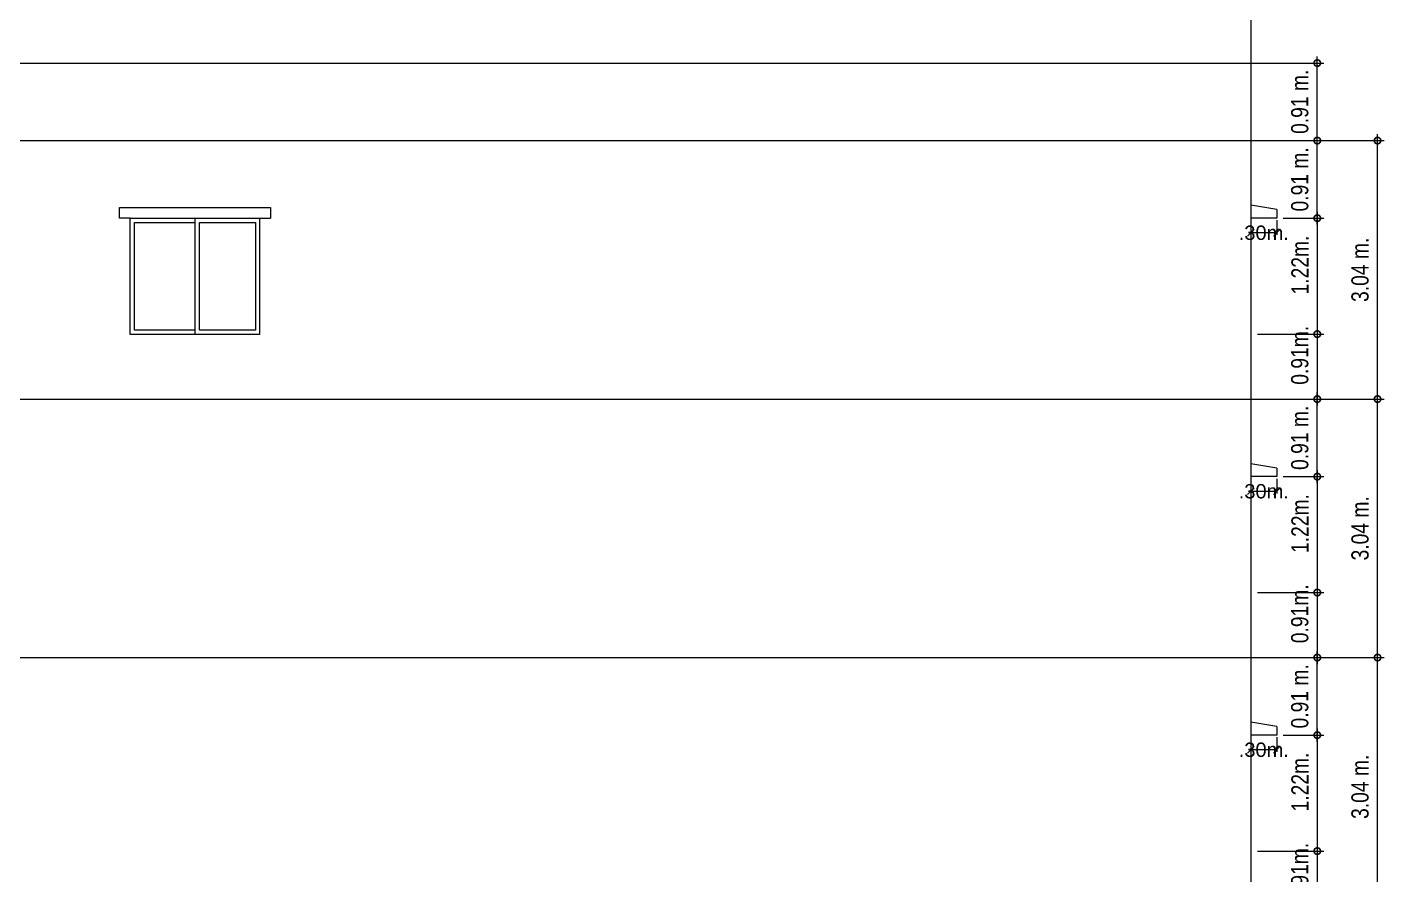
# Model space of a CAD drawing. Header units: inches. Extents: x -3410734 to 406749, y -209950 to -6742.
# Drawn here: x -3407583 to -3406953, y -80469 to -80076 of the extents above; entities that cross this region are included whole.
import ezdxf

# ---------------------------------------------------------------- set-up
doc = ezdxf.new("R2010")
doc.units = ezdxf.units.IN
doc.header["$LTSCALE"] = 30
doc.header["$MEASUREMENT"] = 0
doc.header["$PDMODE"] = 3
doc.layers.get('0').update_dxf_attribs({"color": 230, "lineweight": 30})
doc.layers.get('Defpoints').update_dxf_attribs({"lineweight": 30})
for name, color, linetype, lineweight in [('DIM', 136, 'Continuous', 30), ('WALL', 7, 'Continuous', 30), ('WALL1', 90, 'Continuous', 30), ('WINDOW', 5, 'Continuous', 30)]:
    doc.layers.add(name, color=color, linetype=linetype, lineweight=lineweight)
doc.styles.get("Standard").update_dxf_attribs({"font": 'arial.ttf'})
doc.styles.add('style H', font='arial.ttf', dxfattribs={"width": 0.8, "height": 8})
doc.styles.add('STYLE1', font='GOTHIC.TTF', dxfattribs={"width": 0.8, "height": 7})
doc.dimstyles.get("Standard").update_dxf_attribs({"dimtxt": 10, "dimasz": 3, "dimexe": 1, "dimexo": 1, "dimgap": 0.5, "dimtad": 0, "dimtoh": 1, "dimdec": 0, "dimrnd": 0.125, "dimzin": 0, "dimdsep": 46, "dimlunit": 3, "dimtxsty": 'Standard', "dimblk": 'OBLIQUE', "dimcen": 0, "dimclrd": 117, "dimclre": 105, "dimclrt": 7, "dimadec": 0, "dimazin": 0, "dimtfac": 1, "dimtdec": 0, "dimtofl": 0, "dimtmove": 0, "dimatfit": 3, "dimfxl": 1, "dimtolj": 1, "dimtzin": 0, "dimarcsym": 0})
doc.dimstyles.new('STYLE1', dxfattribs={"dimtxt": 7, "dimasz": 4, "dimexe": 3, "dimexo": 3, "dimgap": 1, "dimtad": 1, "dimdec": 1, "dimzin": 3, "dimdsep": 46, "dimlunit": 4, "dimtxsty": 'STYLE1', "dimsah": 1, "dimcen": 8, "dimdle": 3, "dimclrd": 256, "dimclre": 256, "dimclrt": 198, "dimadec": 0, "dimazin": 0, "dimtfac": 1, "dimtdec": 4, "dimtmove": 1, "dimatfit": 3, "dimfxl": 1, "dimtolj": 1, "dimtzin": 0, "dimarcsym": 0})

# ---------------------------------------------------------------- blocks, each defined once
blk = doc.blocks.new('_OBLIQUE')
at = {"color": 0, "linetype": 'ByBlock'}
blk.add_line((-0.5, -0.5), (0.5, 0.5), dxfattribs=at)
blk = doc.blocks.new('*D27')
at = {"layer": 'Defpoints', "color": 0, "lineweight": 20, "transparency": 16777216}
for p in [(-3407015.25, -80284.62), (-3407003.25, -80284.62), (-3407015.25, -80291.45)]:
    blk.add_point(p, dxfattribs=at)
at = {"layer": 'WALL', "color": 105, "lineweight": -2, "transparency": 16777216}
for p, q in [((-3407015.25, -80285.62), (-3407015.25, -80292.45)), ((-3407003.25, -80285.62), (-3407003.25, -80292.45))]:
    blk.add_line(p, q, dxfattribs=at)
at = {"layer": 'WALL', "color": 117, "lineweight": -2, "transparency": 16777216}
blk.add_line((-3407003.25, -80291.45), (-3407015.25, -80291.45), dxfattribs=at)
at = {"layer": 'WALL', "color": 117, "lineweight": -2, "transparency": 16777216, "xscale": 3, "yscale": 3, "zscale": 3, "rotation": 180}
blk.add_blockref('_OBLIQUE', (-3407015.25, -80291.45), dxfattribs=at)
at = {"layer": 'WALL', "color": 117, "lineweight": -2, "transparency": 16777216, "xscale": 3, "yscale": 3, "zscale": 3}
blk.add_blockref('_OBLIQUE', (-3407003.25, -80291.45), dxfattribs=at)
at = {"layer": 'WALL', "color": 7, "transparency": 16777216, "insert": (-3407009.25, -80291.45), "char_height": 10, "attachment_point": 5}
blk.add_mtext('\\A1;{\\H0.66667x;.30m.}', dxfattribs=at)
blk = doc.blocks.new('*D28')
at = {"layer": 'Defpoints', "color": 0, "lineweight": 20, "transparency": 16777216}
for p in [(-3407015.25, -80404.62), (-3407003.25, -80404.62), (-3407015.25, -80411.45)]:
    blk.add_point(p, dxfattribs=at)
at = {"layer": 'WALL', "color": 105, "lineweight": -2, "transparency": 16777216}
for p, q in [((-3407015.25, -80405.62), (-3407015.25, -80412.45)), ((-3407003.25, -80405.62), (-3407003.25, -80412.45))]:
    blk.add_line(p, q, dxfattribs=at)
at = {"layer": 'WALL', "color": 117, "lineweight": -2, "transparency": 16777216}
blk.add_line((-3407003.25, -80411.45), (-3407015.25, -80411.45), dxfattribs=at)
at = {"layer": 'WALL', "color": 117, "lineweight": -2, "transparency": 16777216, "xscale": 3, "yscale": 3, "zscale": 3, "rotation": 180}
blk.add_blockref('_OBLIQUE', (-3407015.25, -80411.45), dxfattribs=at)
at = {"layer": 'WALL', "color": 117, "lineweight": -2, "transparency": 16777216, "xscale": 3, "yscale": 3, "zscale": 3}
blk.add_blockref('_OBLIQUE', (-3407003.25, -80411.45), dxfattribs=at)
at = {"layer": 'WALL', "color": 7, "transparency": 16777216, "insert": (-3407009.25, -80411.45), "char_height": 10, "attachment_point": 5}
blk.add_mtext('\\A1;{\\H0.66667x;.30m.}', dxfattribs=at)
blk = doc.blocks.new('*D40')
at = {"layer": 'Defpoints', "color": 0, "lineweight": 20, "transparency": 16777216}
for p in [(-3407015.25, -80164.62), (-3407003.25, -80164.62), (-3407015.25, -80171.45)]:
    blk.add_point(p, dxfattribs=at)
at = {"layer": 'WALL', "color": 105, "lineweight": -2, "transparency": 16777216}
for p, q in [((-3407015.25, -80165.62), (-3407015.25, -80172.45)), ((-3407003.25, -80165.62), (-3407003.25, -80172.45))]:
    blk.add_line(p, q, dxfattribs=at)
at = {"layer": 'WALL', "color": 117, "lineweight": -2, "transparency": 16777216}
blk.add_line((-3407003.25, -80171.45), (-3407015.25, -80171.45), dxfattribs=at)
at = {"layer": 'WALL', "color": 117, "lineweight": -2, "transparency": 16777216, "xscale": 3, "yscale": 3, "zscale": 3, "rotation": 180}
blk.add_blockref('_OBLIQUE', (-3407015.25, -80171.45), dxfattribs=at)
at = {"layer": 'WALL', "color": 117, "lineweight": -2, "transparency": 16777216, "xscale": 3, "yscale": 3, "zscale": 3}
blk.add_blockref('_OBLIQUE', (-3407003.25, -80171.45), dxfattribs=at)
at = {"layer": 'WALL', "color": 7, "transparency": 16777216, "insert": (-3407009.25, -80171.45), "char_height": 10, "attachment_point": 5}
blk.add_mtext('\\A1;{\\H0.66667x;.30m.}', dxfattribs=at)
blk = doc.blocks.new('_DotSmall')
at = {"layer": 'DIM', "color": 0, "const_width": 0.5}
blk.add_lwpolyline([(-0.0625, 0, 1), (0.0625, 0, 1)], format="xyb", close=True, dxfattribs=at)
blk = doc.blocks.new('*D42')
at = {"layer": 'Defpoints', "color": 0, "ltscale": 0.5, "transparency": 16777216}
for p in [(-3407018.25, -80092.63), (-3406984.44, -80092.63), (-3407003.25, -80128.62)]:
    blk.add_point(p, dxfattribs=at)
at = {"layer": 'DIM', "lineweight": -2, "ltscale": 0.5, "transparency": 16777216}
for p, q in [((-3407015.25, -80092.63), (-3406981.44, -80092.63)), ((-3406984.44, -80131.62), (-3406984.44, -80089.63)), ((-3407000.25, -80128.62), (-3406981.44, -80128.62))]:
    blk.add_line(p, q, dxfattribs=at)
at = {"layer": 'DIM', "lineweight": -2, "ltscale": 0.5, "transparency": 16777216, "xscale": 6, "yscale": 6, "zscale": 6}
for p, rotation in [((-3406984.44, -80092.63), 90), ((-3406984.44, -80128.62), 270)]:
    blk.add_blockref('_DotSmall', p, dxfattribs=dict(at, rotation=rotation))
at = {"layer": 'DIM', "color": 7, "ltscale": 0.5, "transparency": 16777216, "insert": (-3406992.53, -80110.62), "char_height": 8, "attachment_point": 5, "rotation": 90, "style": 'style H'}
blk.add_mtext('\\A1;0.91 m.', dxfattribs=at)
blk = doc.blocks.new('_DotBlank')
at = {"color": 0, "linetype": 'ByBlock', "lineweight": -2}
blk.add_line((-0.5, 0), (-1, 0), dxfattribs=at)
blk.add_circle((0, 0), 0.5, dxfattribs=at)
blk = doc.blocks.new('*D55')
at = {"layer": 'Defpoints', "color": 0, "ltscale": 0.5, "transparency": 16777216}
for p in [(-3406985.33, -80368.62), (-3406956.48, -80368.62), (-3406983.99, -80488.62)]:
    blk.add_point(p, dxfattribs=at)
at = {"layer": 'DIM', "lineweight": -2, "ltscale": 0.5, "transparency": 16777216}
for p, q in [((-3406982.33, -80368.62), (-3406953.48, -80368.62)), ((-3406956.48, -80491.62), (-3406956.48, -80365.62)), ((-3406980.99, -80488.62), (-3406953.48, -80488.62))]:
    blk.add_line(p, q, dxfattribs=at)
at = {"layer": 'DIM', "lineweight": -2, "ltscale": 0.5, "transparency": 16777216, "xscale": 6, "yscale": 6, "zscale": 6}
for p, rotation in [((-3406956.48, -80368.62), 90), ((-3406956.48, -80488.62), 270)]:
    blk.add_blockref('_DotSmall', p, dxfattribs=dict(at, rotation=rotation))
at = {"layer": 'DIM', "color": 7, "ltscale": 0.5, "transparency": 16777216, "insert": (-3406964.57, -80428.62), "char_height": 8, "attachment_point": 5, "rotation": 90, "style": 'style H'}
blk.add_mtext('\\A1;3.04 m.', dxfattribs=at)
blk = doc.blocks.new('*D56')
at = {"layer": 'Defpoints', "color": 0, "ltscale": 0.5, "transparency": 16777216}
for p in [(-3407003.25, -80404.62), (-3407015.25, -80458.45), (-3406984.44, -80458.45)]:
    blk.add_point(p, dxfattribs=at)
at = {"layer": 'DIM', "lineweight": -2, "ltscale": 0.5, "transparency": 16777216}
for p, q in [((-3406984.44, -80401.62), (-3406984.44, -80461.45)), ((-3407000.25, -80404.62), (-3406981.44, -80404.62)), ((-3407012.25, -80458.45), (-3406981.44, -80458.45))]:
    blk.add_line(p, q, dxfattribs=at)
at = {"layer": 'DIM', "lineweight": -2, "ltscale": 0.5, "transparency": 16777216, "xscale": 6, "yscale": 6, "zscale": 6}
for p, rotation in [((-3406984.44, -80404.62), 90), ((-3406984.44, -80458.45), 270)]:
    blk.add_blockref('_DotSmall', p, dxfattribs=dict(at, rotation=rotation))
at = {"layer": 'DIM', "color": 7, "ltscale": 0.5, "transparency": 16777216, "insert": (-3406992.46, -80426.4), "char_height": 8, "attachment_point": 5, "rotation": 90, "style": 'style H'}
blk.add_mtext('\\A1;1.22m.', dxfattribs=at)
blk = doc.blocks.new('*D57')
at = {"layer": 'Defpoints', "color": 0, "ltscale": 0.5, "transparency": 16777216}
for p in [(-3407015.25, -80458.45), (-3407018.25, -80488.62), (-3406984.44, -80488.62)]:
    blk.add_point(p, dxfattribs=at)
at = {"layer": 'DIM', "lineweight": -2, "ltscale": 0.5, "transparency": 16777216}
for p, q in [((-3407012.25, -80458.45), (-3406981.44, -80458.45)), ((-3406984.44, -80455.45), (-3406984.44, -80491.62)), ((-3407015.25, -80488.62), (-3406981.44, -80488.62))]:
    blk.add_line(p, q, dxfattribs=at)
at = {"layer": 'DIM', "lineweight": -2, "ltscale": 0.5, "transparency": 16777216, "xscale": 6, "yscale": 6, "zscale": 6}
for p, rotation in [((-3406984.44, -80458.45), 90), ((-3406984.44, -80488.62), 270)]:
    blk.add_blockref('_DotSmall', p, dxfattribs=dict(at, rotation=rotation))
at = {"layer": 'DIM', "color": 7, "ltscale": 0.5, "transparency": 16777216, "insert": (-3406992.53, -80468.29), "char_height": 8, "attachment_point": 5, "rotation": 90, "style": 'style H'}
blk.add_mtext('\\A1;0.91m.', dxfattribs=at)
blk = doc.blocks.new('*D58')
at = {"layer": 'Defpoints', "color": 0, "ltscale": 0.5, "transparency": 16777216}
for p in [(-3407018.25, -80368.63), (-3406984.44, -80368.63), (-3407003.25, -80404.62)]:
    blk.add_point(p, dxfattribs=at)
at = {"layer": 'DIM', "lineweight": -2, "ltscale": 0.5, "transparency": 16777216}
for p, q in [((-3407015.25, -80368.63), (-3406981.44, -80368.63)), ((-3406984.44, -80407.62), (-3406984.44, -80365.63)), ((-3407000.25, -80404.62), (-3406981.44, -80404.62))]:
    blk.add_line(p, q, dxfattribs=at)
at = {"layer": 'DIM', "lineweight": -2, "ltscale": 0.5, "transparency": 16777216, "xscale": 6, "yscale": 6, "zscale": 6}
for p, rotation in [((-3406984.44, -80368.63), 90), ((-3406984.44, -80404.62), 270)]:
    blk.add_blockref('_DotSmall', p, dxfattribs=dict(at, rotation=rotation))
at = {"layer": 'DIM', "color": 7, "ltscale": 0.5, "transparency": 16777216, "insert": (-3406992.53, -80386.62), "char_height": 8, "attachment_point": 5, "rotation": 90, "style": 'style H'}
blk.add_mtext('\\A1;0.91 m.', dxfattribs=at)
blk = doc.blocks.new('*D63')
at = {"layer": 'Defpoints', "color": 0, "ltscale": 0.5, "transparency": 16777216}
for p in [(-3406985.33, -80248.62), (-3406956.48, -80248.62), (-3406983.99, -80368.62)]:
    blk.add_point(p, dxfattribs=at)
at = {"layer": 'DIM', "lineweight": -2, "ltscale": 0.5, "transparency": 16777216}
for p, q in [((-3406982.33, -80248.62), (-3406953.48, -80248.62)), ((-3406956.48, -80371.62), (-3406956.48, -80245.62)), ((-3406980.99, -80368.62), (-3406953.48, -80368.62))]:
    blk.add_line(p, q, dxfattribs=at)
at = {"layer": 'DIM', "lineweight": -2, "ltscale": 0.5, "transparency": 16777216, "xscale": 6, "yscale": 6, "zscale": 6}
for p, rotation in [((-3406956.48, -80248.62), 90), ((-3406956.48, -80368.62), 270)]:
    blk.add_blockref('_DotSmall', p, dxfattribs=dict(at, rotation=rotation))
at = {"layer": 'DIM', "color": 7, "ltscale": 0.5, "transparency": 16777216, "insert": (-3406964.57, -80308.62), "char_height": 8, "attachment_point": 5, "rotation": 90, "style": 'style H'}
blk.add_mtext('\\A1;3.04 m.', dxfattribs=at)
blk = doc.blocks.new('*D64')
at = {"layer": 'Defpoints', "color": 0, "ltscale": 0.5, "transparency": 16777216}
for p in [(-3407003.25, -80284.62), (-3407015.25, -80338.45), (-3406984.44, -80338.45)]:
    blk.add_point(p, dxfattribs=at)
at = {"layer": 'DIM', "lineweight": -2, "ltscale": 0.5, "transparency": 16777216}
for p, q in [((-3406984.44, -80281.62), (-3406984.44, -80341.45)), ((-3407000.25, -80284.62), (-3406981.44, -80284.62)), ((-3407012.25, -80338.45), (-3406981.44, -80338.45))]:
    blk.add_line(p, q, dxfattribs=at)
at = {"layer": 'DIM', "lineweight": -2, "ltscale": 0.5, "transparency": 16777216, "xscale": 6, "yscale": 6, "zscale": 6}
for p, rotation in [((-3406984.44, -80284.62), 90), ((-3406984.44, -80338.45), 270)]:
    blk.add_blockref('_DotSmall', p, dxfattribs=dict(at, rotation=rotation))
at = {"layer": 'DIM', "color": 7, "ltscale": 0.5, "transparency": 16777216, "insert": (-3406992.46, -80306.4), "char_height": 8, "attachment_point": 5, "rotation": 90, "style": 'style H'}
blk.add_mtext('\\A1;1.22m.', dxfattribs=at)
blk = doc.blocks.new('*D65')
at = {"layer": 'Defpoints', "color": 0, "ltscale": 0.5, "transparency": 16777216}
for p in [(-3407015.25, -80338.45), (-3407018.25, -80368.62), (-3406984.44, -80368.62)]:
    blk.add_point(p, dxfattribs=at)
at = {"layer": 'DIM', "lineweight": -2, "ltscale": 0.5, "transparency": 16777216}
for p, q in [((-3407012.25, -80338.45), (-3406981.44, -80338.45)), ((-3406984.44, -80335.45), (-3406984.44, -80371.62)), ((-3407015.25, -80368.62), (-3406981.44, -80368.62))]:
    blk.add_line(p, q, dxfattribs=at)
at = {"layer": 'DIM', "lineweight": -2, "ltscale": 0.5, "transparency": 16777216, "xscale": 6, "yscale": 6, "zscale": 6}
for p, rotation in [((-3406984.44, -80338.45), 90), ((-3406984.44, -80368.62), 270)]:
    blk.add_blockref('_DotSmall', p, dxfattribs=dict(at, rotation=rotation))
at = {"layer": 'DIM', "color": 7, "ltscale": 0.5, "transparency": 16777216, "insert": (-3406992.53, -80348.29), "char_height": 8, "attachment_point": 5, "rotation": 90, "style": 'style H'}
blk.add_mtext('\\A1;0.91m.', dxfattribs=at)
blk = doc.blocks.new('*D66')
at = {"layer": 'Defpoints', "color": 0, "ltscale": 0.5, "transparency": 16777216}
for p in [(-3407018.25, -80248.63), (-3406984.44, -80248.63), (-3407003.25, -80284.62)]:
    blk.add_point(p, dxfattribs=at)
at = {"layer": 'DIM', "lineweight": -2, "ltscale": 0.5, "transparency": 16777216}
for p, q in [((-3407015.25, -80248.63), (-3406981.44, -80248.63)), ((-3406984.44, -80287.62), (-3406984.44, -80245.63)), ((-3407000.25, -80284.62), (-3406981.44, -80284.62))]:
    blk.add_line(p, q, dxfattribs=at)
at = {"layer": 'DIM', "lineweight": -2, "ltscale": 0.5, "transparency": 16777216, "xscale": 6, "yscale": 6, "zscale": 6}
for p, rotation in [((-3406984.44, -80248.63), 90), ((-3406984.44, -80284.62), 270)]:
    blk.add_blockref('_DotSmall', p, dxfattribs=dict(at, rotation=rotation))
at = {"layer": 'DIM', "color": 7, "ltscale": 0.5, "transparency": 16777216, "insert": (-3406992.53, -80266.62), "char_height": 8, "attachment_point": 5, "rotation": 90, "style": 'style H'}
blk.add_mtext('\\A1;0.91 m.', dxfattribs=at)
blk = doc.blocks.new('*D71')
at = {"layer": 'Defpoints', "color": 0, "ltscale": 0.5, "transparency": 16777216}
for p in [(-3406985.33, -80128.62), (-3406956.48, -80128.62), (-3406983.99, -80248.62)]:
    blk.add_point(p, dxfattribs=at)
at = {"layer": 'DIM', "lineweight": -2, "ltscale": 0.5, "transparency": 16777216}
for p, q in [((-3406982.33, -80128.62), (-3406953.48, -80128.62)), ((-3406956.48, -80251.62), (-3406956.48, -80125.62)), ((-3406980.99, -80248.62), (-3406953.48, -80248.62))]:
    blk.add_line(p, q, dxfattribs=at)
at = {"layer": 'DIM', "lineweight": -2, "ltscale": 0.5, "transparency": 16777216, "xscale": 6, "yscale": 6, "zscale": 6}
for p, rotation in [((-3406956.48, -80128.62), 90), ((-3406956.48, -80248.62), 270)]:
    blk.add_blockref('_DotSmall', p, dxfattribs=dict(at, rotation=rotation))
at = {"layer": 'DIM', "color": 7, "ltscale": 0.5, "transparency": 16777216, "insert": (-3406964.57, -80188.62), "char_height": 8, "attachment_point": 5, "rotation": 90, "style": 'style H'}
blk.add_mtext('\\A1;3.04 m.', dxfattribs=at)
blk = doc.blocks.new('*D72')
at = {"layer": 'Defpoints', "color": 0, "ltscale": 0.5, "transparency": 16777216}
for p in [(-3407003.25, -80164.62), (-3407015.25, -80218.45), (-3406984.44, -80218.45)]:
    blk.add_point(p, dxfattribs=at)
at = {"layer": 'DIM', "lineweight": -2, "ltscale": 0.5, "transparency": 16777216}
for p, q in [((-3406984.44, -80161.62), (-3406984.44, -80221.45)), ((-3407000.25, -80164.62), (-3406981.44, -80164.62)), ((-3407012.25, -80218.45), (-3406981.44, -80218.45))]:
    blk.add_line(p, q, dxfattribs=at)
at = {"layer": 'DIM', "lineweight": -2, "ltscale": 0.5, "transparency": 16777216, "xscale": 6, "yscale": 6, "zscale": 6}
for p, rotation in [((-3406984.44, -80164.62), 90), ((-3406984.44, -80218.45), 270)]:
    blk.add_blockref('_DotSmall', p, dxfattribs=dict(at, rotation=rotation))
at = {"layer": 'DIM', "color": 7, "ltscale": 0.5, "transparency": 16777216, "insert": (-3406992.46, -80186.4), "char_height": 8, "attachment_point": 5, "rotation": 90, "style": 'style H'}
blk.add_mtext('\\A1;1.22m.', dxfattribs=at)
blk = doc.blocks.new('*D73')
at = {"layer": 'Defpoints', "color": 0, "ltscale": 0.5, "transparency": 16777216}
for p in [(-3407015.25, -80218.45), (-3407018.25, -80248.62), (-3406984.44, -80248.62)]:
    blk.add_point(p, dxfattribs=at)
at = {"layer": 'DIM', "lineweight": -2, "ltscale": 0.5, "transparency": 16777216}
for p, q in [((-3407012.25, -80218.45), (-3406981.44, -80218.45)), ((-3406984.44, -80215.45), (-3406984.44, -80251.62)), ((-3407015.25, -80248.62), (-3406981.44, -80248.62))]:
    blk.add_line(p, q, dxfattribs=at)
at = {"layer": 'DIM', "lineweight": -2, "ltscale": 0.5, "transparency": 16777216, "xscale": 6, "yscale": 6, "zscale": 6}
for p, rotation in [((-3406984.44, -80218.45), 90), ((-3406984.44, -80248.62), 270)]:
    blk.add_blockref('_DotSmall', p, dxfattribs=dict(at, rotation=rotation))
at = {"layer": 'DIM', "color": 7, "ltscale": 0.5, "transparency": 16777216, "insert": (-3406992.53, -80228.29), "char_height": 8, "attachment_point": 5, "rotation": 90, "style": 'style H'}
blk.add_mtext('\\A1;0.91m.', dxfattribs=at)
blk = doc.blocks.new('*D74')
at = {"layer": 'Defpoints', "color": 0, "ltscale": 0.5, "transparency": 16777216}
for p in [(-3407018.25, -80128.63), (-3406984.44, -80128.63), (-3407003.25, -80164.62)]:
    blk.add_point(p, dxfattribs=at)
at = {"layer": 'DIM', "lineweight": -2, "ltscale": 0.5, "transparency": 16777216}
for p, q in [((-3407015.25, -80128.63), (-3406981.44, -80128.63)), ((-3406984.44, -80167.62), (-3406984.44, -80125.63)), ((-3407000.25, -80164.62), (-3406981.44, -80164.62))]:
    blk.add_line(p, q, dxfattribs=at)
at = {"layer": 'DIM', "lineweight": -2, "ltscale": 0.5, "transparency": 16777216, "xscale": 6, "yscale": 6, "zscale": 6}
for p, rotation in [((-3406984.44, -80128.63), 90), ((-3406984.44, -80164.62), 270)]:
    blk.add_blockref('_DotSmall', p, dxfattribs=dict(at, rotation=rotation))
at = {"layer": 'DIM', "color": 7, "ltscale": 0.5, "transparency": 16777216, "insert": (-3406992.53, -80146.62), "char_height": 8, "attachment_point": 5, "rotation": 90, "style": 'style H'}
blk.add_mtext('\\A1;0.91 m.', dxfattribs=at)

msp = doc.modelspace()

# ---------------------------------------------------------------- linework, layer by layer
at = {"layer": 'WALL'}
for p, q in [((-3407015.249, -79751.745), (-3407015.249, -80740.517)), ((-3407837.974, -80092.625), (-3407471.733, -80092.622)), ((-3407471.733, -80092.622), (-3407015.249, -80092.621)), ((-3407015.249, -80092.621), (-3407015.249, -80740.517)), ((-3407837.974, -80128.625), (-3407015.249, -80128.621)), ((-3407502.15, -80128.623), (-3407015.249, -80128.621)), ((-3407015.249, -80128.621), (-3407015.249, -80740.514)), ((-3407535.136, -80164.625), (-3407540.136, -80164.625)), ((-3407475.136, -80164.625), (-3407470.136, -80164.625)), ((-3407015.249, -80212.621), (-3407015.249, -80740.517)), ((-3407015.249, -80212.621), (-3407015.249, -80740.514)), ((-3407015.249, -80212.621), (-3407015.249, -80740.514)), ((-3407837.974, -80248.625), (-3407015.249, -80248.621)), ((-3407015.249, -80297.627), (-3407015.249, -80740.514)), ((-3407837.974, -80368.625), (-3407015.249, -80368.621)), ((-3407502.15, -80368.622), (-3407015.249, -80368.621))]:
    msp.add_line(p, q, dxfattribs=at)
at = {"layer": 'WALL', "color": 7}
msp.add_line((-3407015.249, -80092.621), (-3407015.249, -80740.517), dxfattribs=at)
at = {"layer": 'WALL'}
msp.add_lwpolyline([(-3407540.136, -80164.625), (-3407540.136, -80159.625), (-3407470.136, -80159.625), (-3407470.136, -80164.625)], dxfattribs=at)
msp.add_lwpolyline([(-3407535.136, -80164.625), (-3407475.136, -80164.625), (-3407475.136, -80218.625), (-3407535.136, -80218.625)], close=True, dxfattribs=at)
at = {"layer": 'WALL1', "ltscale": 0.5}
for p, q in [((-3407003.249, -80160.625), (-3407015.249, -80158.625)), ((-3407003.249, -80164.625), (-3407015.249, -80164.625)), ((-3407003.249, -80280.625), (-3407015.249, -80278.625)), ((-3407003.249, -80284.625), (-3407015.249, -80284.625)), ((-3407003.249, -80400.625), (-3407015.249, -80398.625)), ((-3407003.249, -80404.625), (-3407015.249, -80404.625))]:
    msp.add_line(p, q, dxfattribs=at)
at = {"layer": 'WALL1', "ltscale": 0.01}
for p, q in [((-3407003.249, -80160.625), (-3407003.249, -80164.625)), ((-3407003.249, -80280.625), (-3407003.249, -80284.625)), ((-3407003.249, -80400.625), (-3407003.249, -80404.625))]:
    msp.add_line(p, q, dxfattribs=at)
at = {"layer": 'WINDOW'}
for p, q in [((-3407505.108, -80218.625), (-3407505.108, -80164.625)), ((-3407503.108, -80216.625), (-3407503.108, -80166.625))]:
    msp.add_line(p, q, dxfattribs=at)
for points in [[(-3407505.108, -80216.625), (-3407533.136, -80216.625), (-3407533.136, -80166.625), (-3407505.108, -80166.625)], [(-3407503.108, -80166.625), (-3407477.136, -80166.625), (-3407477.136, -80216.625), (-3407503.108, -80216.625)]]:
    msp.add_lwpolyline(points, dxfattribs=at)

# ---------------------------------------------------------------- dimensions: what is measured, and where the dimension line sits
at = {"layer": 'DIM', "ltscale": 0.5}
for base, p1, p2, text, picture, middle in [((-3406984.441, -80092.628), (-3407003.249, -80128.625), (-3407018.249, -80092.628), '0.91 m.', '*D42', (-3406984.441, -80110.625)), ((-3406984.441, -80128.628), (-3407003.249, -80164.625), (-3407018.249, -80128.628), '0.91 m.', '*D74', (-3406984.441, -80146.625)), ((-3406984.441, -80218.452), (-3407003.249, -80164.625), (-3407015.249, -80218.452), '1.22m.', '*D72', (-3406984.441, -80186.401)), ((-3406984.441, -80248.625), (-3407015.249, -80218.452), (-3407018.249, -80248.625), '0.91m.', '*D73', (-3406984.441, -80228.294)), ((-3406984.441, -80248.628), (-3407003.249, -80284.625), (-3407018.249, -80248.628), '0.91 m.', '*D66', (-3406984.441, -80266.625)), ((-3406984.441, -80338.452), (-3407003.249, -80284.625), (-3407015.249, -80338.452), '1.22m.', '*D64', (-3406984.441, -80306.401)), ((-3406984.441, -80368.625), (-3407015.249, -80338.452), (-3407018.249, -80368.625), '0.91m.', '*D65', (-3406984.441, -80348.294)), ((-3406984.441, -80368.628), (-3407003.249, -80404.625), (-3407018.249, -80368.628), '0.91 m.', '*D58', (-3406984.441, -80386.625)), ((-3406984.441, -80458.452), (-3407003.249, -80404.625), (-3407015.249, -80458.452), '1.22m.', '*D56', (-3406984.441, -80426.401)), ((-3406984.441, -80488.625), (-3407015.249, -80458.452), (-3407018.249, -80488.625), '0.91m.', '*D57', (-3406984.441, -80468.294))]:
    dim = msp.add_linear_dim(base=base, p1=p1, p2=p2, angle=90, text=text, dimstyle='STYLE1', override={"dimtxt": 5, "dimasz": 6, "dimgap": 4, "dimtxsty": 'style H', "dimblk": 'DotSmall', "dimsah": 0, "dimclrt": 7, "dimtdec": 1, "dimldrblk": 'DotBlank'}, dxfattribs=at)
    dim.commit()
    dim.dimension.update_dxf_attribs({"geometry": picture, "text_midpoint": middle, "dimtype": 160})
for base, p1, p2, picture, middle in [((-3406956.48, -80128.625), (-3406983.989, -80248.625), (-3406985.333, -80128.625), '*D71', (-3406964.567, -80188.625)), ((-3406956.48, -80248.625), (-3406983.989, -80368.625), (-3406985.333, -80248.625), '*D63', (-3406964.567, -80308.625)), ((-3406956.48, -80368.625), (-3406983.989, -80488.625), (-3406985.333, -80368.625), '*D55', (-3406964.567, -80428.625))]:
    dim = msp.add_linear_dim(base=base, p1=p1, p2=p2, angle=90, text='3.04 m.', dimstyle='STYLE1', override={"dimtxt": 5, "dimasz": 6, "dimgap": 4, "dimtxsty": 'style H', "dimblk": 'DotSmall', "dimclrt": 7, "dimldrblk": 'DotBlank'}, dxfattribs=at)
    dim.commit()
    dim.dimension.update_dxf_attribs({"geometry": picture, "text_midpoint": middle})
at = {"layer": 'WALL'}
for base, p1, p2, picture, middle in [((-3407015.249, -80171.45), (-3407003.249, -80164.625), (-3407015.249, -80164.625), '*D40', (-3407009.249, -80171.45)), ((-3407015.249, -80291.45), (-3407003.249, -80284.625), (-3407015.249, -80284.625), '*D27', (-3407009.249, -80291.45)), ((-3407015.249, -80411.45), (-3407003.249, -80404.625), (-3407015.249, -80404.625), '*D28', (-3407009.249, -80411.45))]:
    dim = msp.add_linear_dim(base=base, p1=p1, p2=p2, text='{\\H0.66667x;.30m.}', dimstyle='Standard', dxfattribs=at)
    dim.commit()
    dim.dimension.update_dxf_attribs({"geometry": picture, "text_midpoint": middle, "dimtype": 160})

doc.saveas('drawing.dxf')
